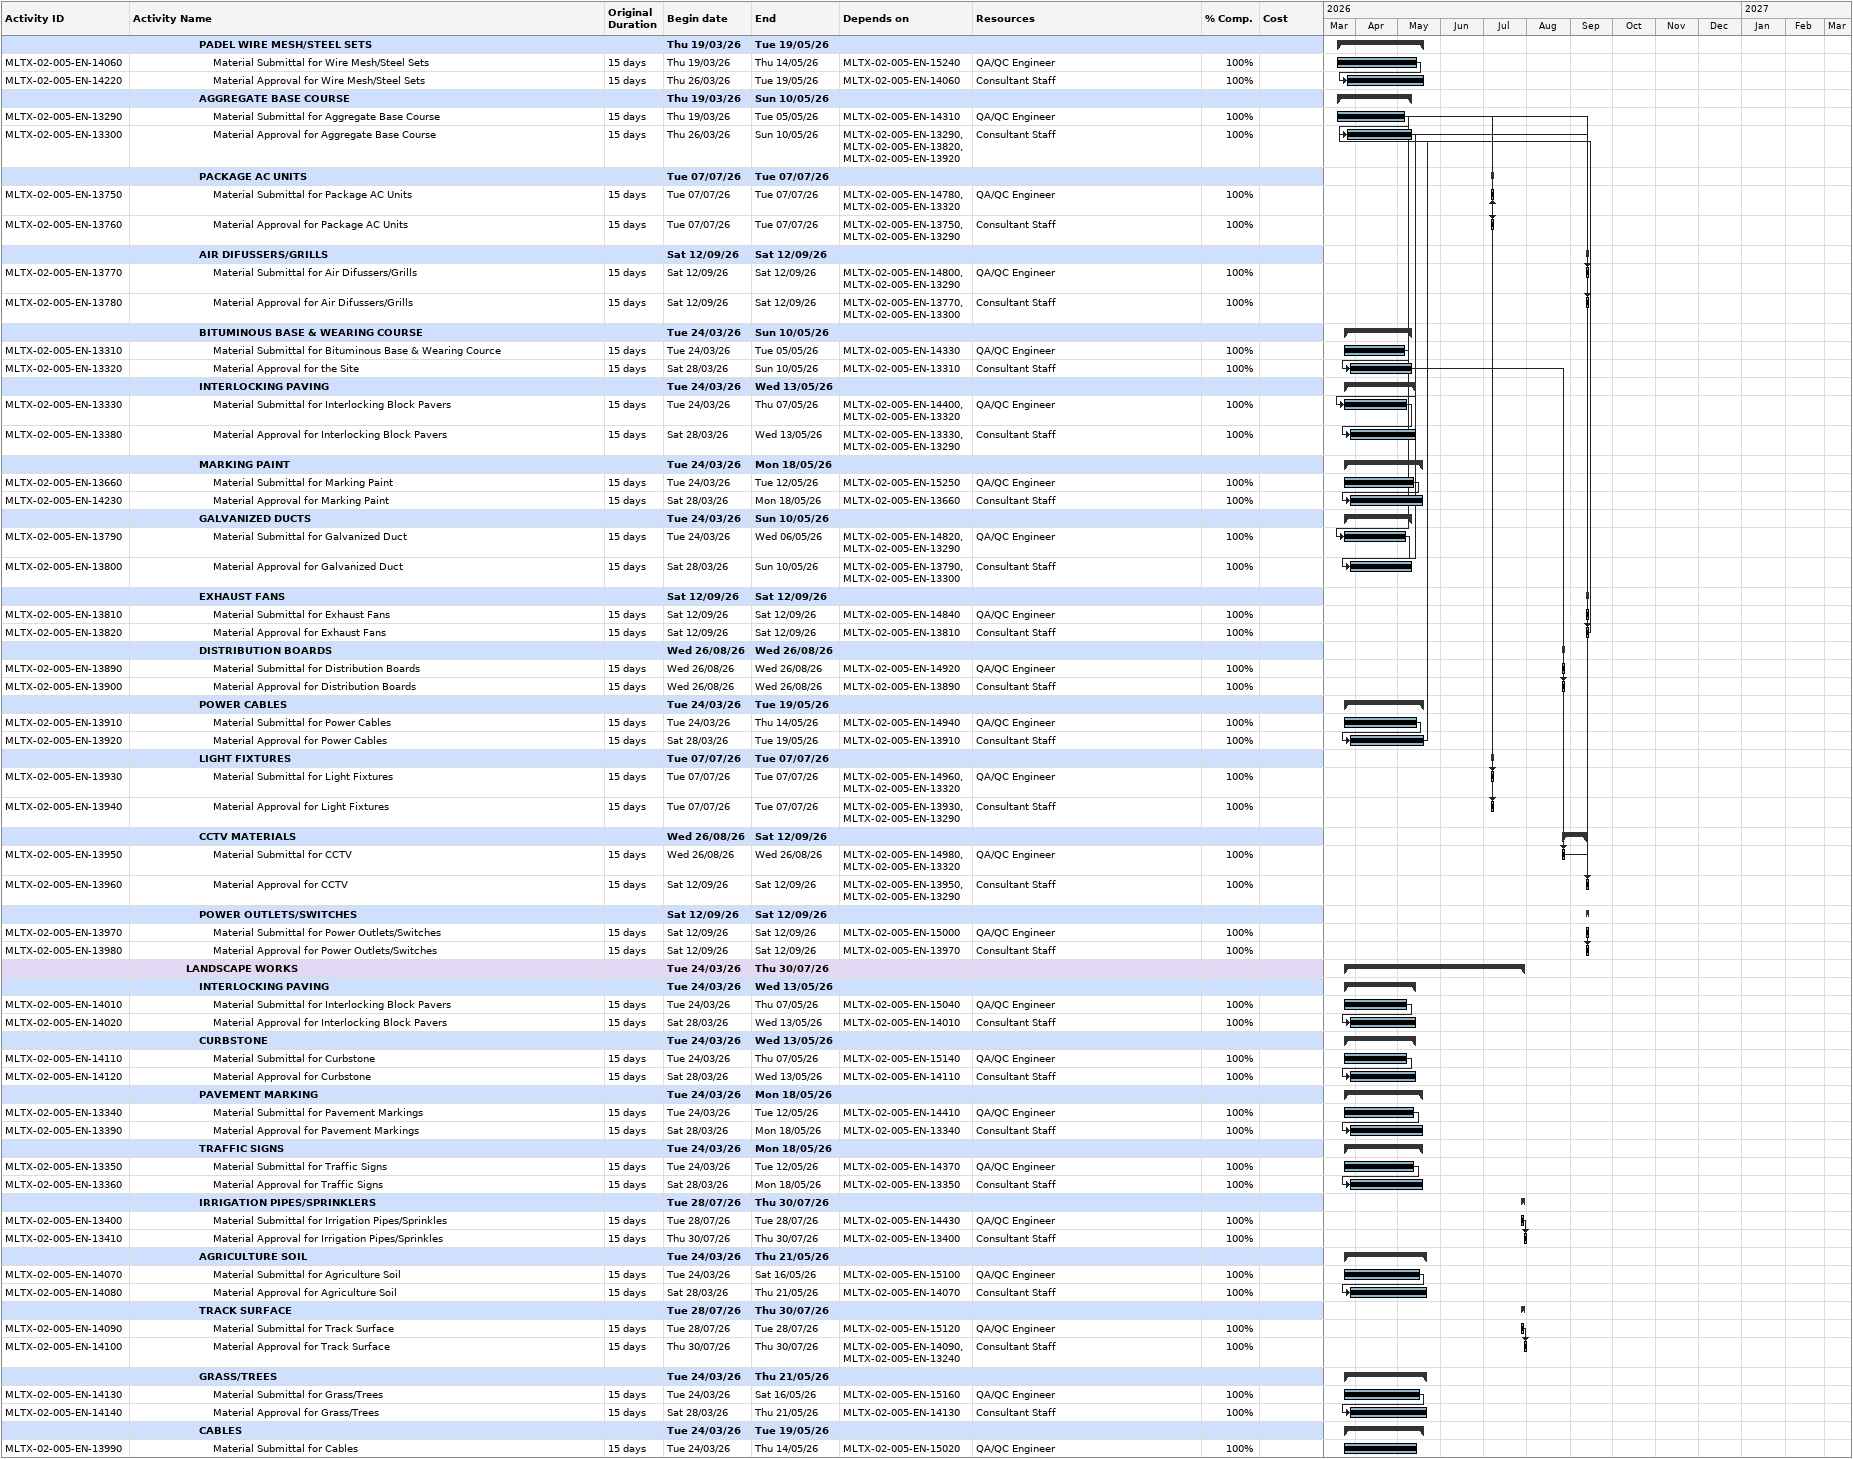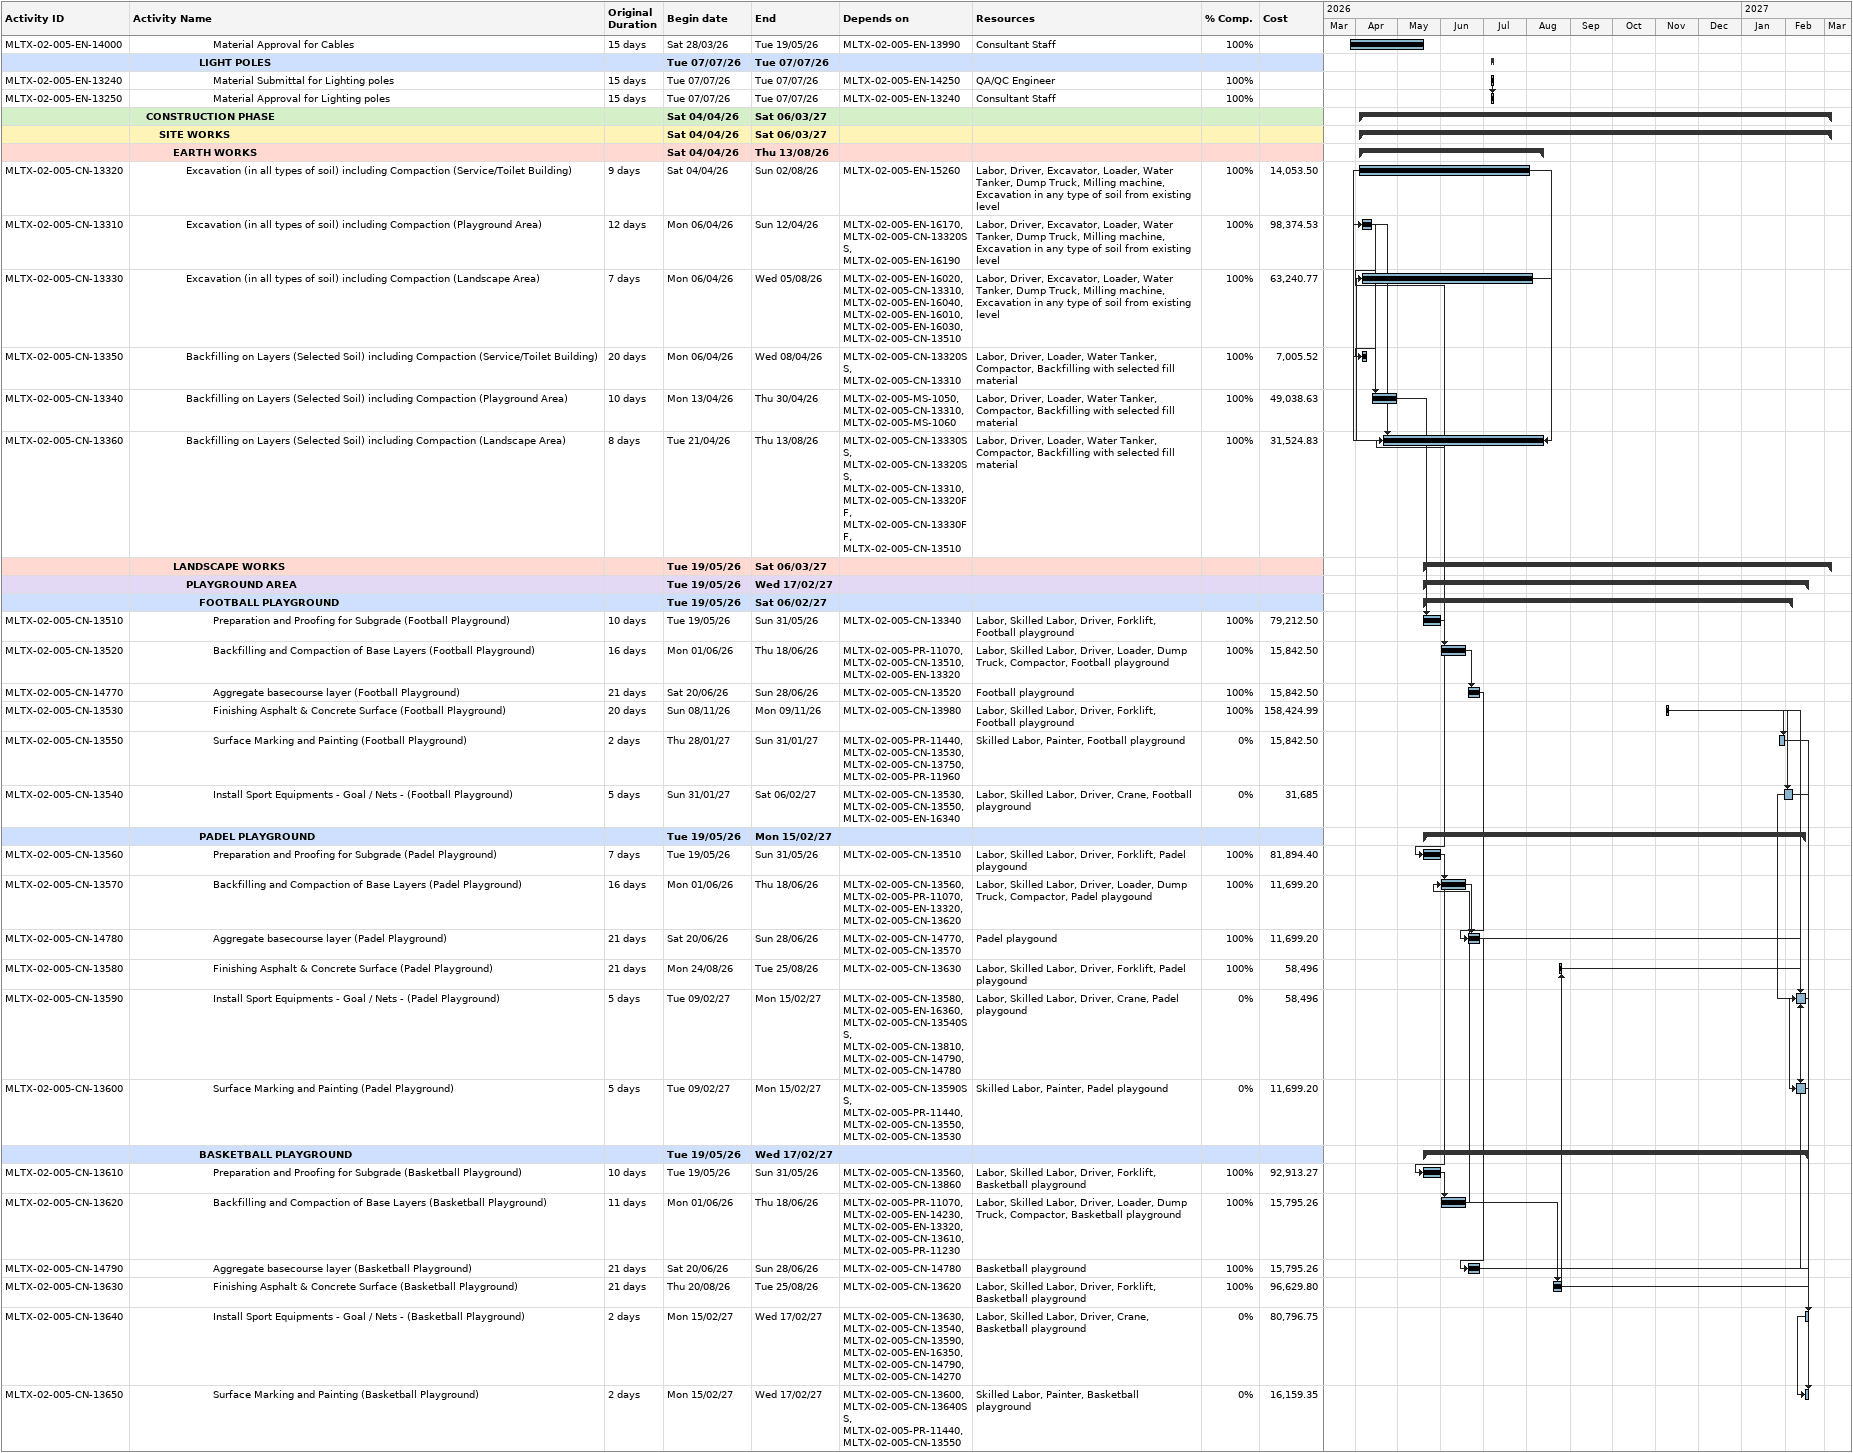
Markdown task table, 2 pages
| ID | Level | Task | Original duration | Start | Finish | Predecessors | Resources | % complete | Cost |
|---|---|---|---|---|---|---|---|---|---|
|  | 6 | **PADEL WIRE MESH/STEEL SETS** |  | 2026-03-19 | 2026-05-19 |  |  |  |  |
| MLTX-02-005-EN-14060 | 7 | Material Submittal for Wire Mesh/Steel Sets | 15d | 2026-03-19 | 2026-05-14 | MLTX-02-005-EN-15240 | QA/QC Engineer | 100 |  |
| MLTX-02-005-EN-14220 | 7 | Material Approval for Wire Mesh/Steel Sets | 15d | 2026-03-26 | 2026-05-19 | MLTX-02-005-EN-14060 | Consultant Staff | 100 |  |
|  | 6 | **AGGREGATE BASE COURSE** |  | 2026-03-19 | 2026-05-10 |  |  |  |  |
| MLTX-02-005-EN-13290 | 7 | Material Submittal for Aggregate Base Course | 15d | 2026-03-19 | 2026-05-05 | MLTX-02-005-EN-14310 | QA/QC Engineer | 100 |  |
| MLTX-02-005-EN-13300 | 7 | Material Approval for Aggregate Base Course | 15d | 2026-03-26 | 2026-05-10 | MLTX-02-005-EN-13290, MLTX-02-005-EN-13820, MLTX-02-005-EN-13920 | Consultant Staff | 100 |  |
|  | 6 | **PACKAGE AC UNITS** |  | 2026-07-07 | 2026-07-07 |  |  |  |  |
| MLTX-02-005-EN-13750 | 7 | Material Submittal for Package AC Units | 15d | 2026-07-07 | 2026-07-07 | MLTX-02-005-EN-14780, MLTX-02-005-EN-13320 | QA/QC Engineer | 100 |  |
| MLTX-02-005-EN-13760 | 7 | Material Approval for Package AC Units | 15d | 2026-07-07 | 2026-07-07 | MLTX-02-005-EN-13750, MLTX-02-005-EN-13290 | Consultant Staff | 100 |  |
|  | 6 | **AIR DIFUSSERS/GRILLS** |  | 2026-09-12 | 2026-09-12 |  |  |  |  |
| MLTX-02-005-EN-13770 | 7 | Material Submittal for Air Difussers/Grills | 15d | 2026-09-12 | 2026-09-12 | MLTX-02-005-EN-14800, MLTX-02-005-EN-13290 | QA/QC Engineer | 100 |  |
| MLTX-02-005-EN-13780 | 7 | Material Approval for Air Difussers/Grills | 15d | 2026-09-12 | 2026-09-12 | MLTX-02-005-EN-13770, MLTX-02-005-EN-13300 | Consultant Staff | 100 |  |
|  | 6 | **BITUMINOUS BASE & WEARING COURSE** |  | 2026-03-24 | 2026-05-10 |  |  |  |  |
| MLTX-02-005-EN-13310 | 7 | Material Submittal for Bituminous Base & Wearing Cource | 15d | 2026-03-24 | 2026-05-05 | MLTX-02-005-EN-14330 | QA/QC Engineer | 100 |  |
| MLTX-02-005-EN-13320 | 7 | Material Approval for the Site | 15d | 2026-03-28 | 2026-05-10 | MLTX-02-005-EN-13310 | Consultant Staff | 100 |  |
|  | 6 | **INTERLOCKING PAVING** |  | 2026-03-24 | 2026-05-13 |  |  |  |  |
| MLTX-02-005-EN-13330 | 7 | Material Submittal for Interlocking Block Pavers | 15d | 2026-03-24 | 2026-05-07 | MLTX-02-005-EN-14400, MLTX-02-005-EN-13320 | QA/QC Engineer | 100 |  |
| MLTX-02-005-EN-13380 | 7 | Material Approval for Interlocking Block Pavers | 15d | 2026-03-28 | 2026-05-13 | MLTX-02-005-EN-13330, MLTX-02-005-EN-13290 | Consultant Staff | 100 |  |
|  | 6 | **MARKING PAINT** |  | 2026-03-24 | 2026-05-18 |  |  |  |  |
| MLTX-02-005-EN-13660 | 7 | Material Submittal for Marking Paint | 15d | 2026-03-24 | 2026-05-12 | MLTX-02-005-EN-15250 | QA/QC Engineer | 100 |  |
| MLTX-02-005-EN-14230 | 7 | Material Approval for Marking Paint | 15d | 2026-03-28 | 2026-05-18 | MLTX-02-005-EN-13660 | Consultant Staff | 100 |  |
|  | 6 | **GALVANIZED DUCTS** |  | 2026-03-24 | 2026-05-10 |  |  |  |  |
| MLTX-02-005-EN-13790 | 7 | Material Submittal for Galvanized Duct | 15d | 2026-03-24 | 2026-05-06 | MLTX-02-005-EN-14820, MLTX-02-005-EN-13290 | QA/QC Engineer | 100 |  |
| MLTX-02-005-EN-13800 | 7 | Material Approval for Galvanized Duct | 15d | 2026-03-28 | 2026-05-10 | MLTX-02-005-EN-13790, MLTX-02-005-EN-13300 | Consultant Staff | 100 |  |
|  | 6 | **EXHAUST FANS** |  | 2026-09-12 | 2026-09-12 |  |  |  |  |
| MLTX-02-005-EN-13810 | 7 | Material Submittal for Exhaust Fans | 15d | 2026-09-12 | 2026-09-12 | MLTX-02-005-EN-14840 | QA/QC Engineer | 100 |  |
| MLTX-02-005-EN-13820 | 7 | Material Approval for Exhaust Fans | 15d | 2026-09-12 | 2026-09-12 | MLTX-02-005-EN-13810 | Consultant Staff | 100 |  |
|  | 6 | **DISTRIBUTION BOARDS** |  | 2026-08-26 | 2026-08-26 |  |  |  |  |
| MLTX-02-005-EN-13890 | 7 | Material Submittal for Distribution Boards | 15d | 2026-08-26 | 2026-08-26 | MLTX-02-005-EN-14920 | QA/QC Engineer | 100 |  |
| MLTX-02-005-EN-13900 | 7 | Material Approval for Distribution Boards | 15d | 2026-08-26 | 2026-08-26 | MLTX-02-005-EN-13890 | Consultant Staff | 100 |  |
|  | 6 | **POWER CABLES** |  | 2026-03-24 | 2026-05-19 |  |  |  |  |
| MLTX-02-005-EN-13910 | 7 | Material Submittal for Power Cables | 15d | 2026-03-24 | 2026-05-14 | MLTX-02-005-EN-14940 | QA/QC Engineer | 100 |  |
| MLTX-02-005-EN-13920 | 7 | Material Approval for Power Cables | 15d | 2026-03-28 | 2026-05-19 | MLTX-02-005-EN-13910 | Consultant Staff | 100 |  |
|  | 6 | **LIGHT FIXTURES** |  | 2026-07-07 | 2026-07-07 |  |  |  |  |
| MLTX-02-005-EN-13930 | 7 | Material Submittal for Light Fixtures | 15d | 2026-07-07 | 2026-07-07 | MLTX-02-005-EN-14960, MLTX-02-005-EN-13320 | QA/QC Engineer | 100 |  |
| MLTX-02-005-EN-13940 | 7 | Material Approval for Light Fixtures | 15d | 2026-07-07 | 2026-07-07 | MLTX-02-005-EN-13930, MLTX-02-005-EN-13290 | Consultant Staff | 100 |  |
|  | 6 | **CCTV MATERIALS** |  | 2026-08-26 | 2026-09-12 |  |  |  |  |
| MLTX-02-005-EN-13950 | 7 | Material Submittal for CCTV | 15d | 2026-08-26 | 2026-08-26 | MLTX-02-005-EN-14980, MLTX-02-005-EN-13320 | QA/QC Engineer | 100 |  |
| MLTX-02-005-EN-13960 | 7 | Material Approval for CCTV | 15d | 2026-09-12 | 2026-09-12 | MLTX-02-005-EN-13950, MLTX-02-005-EN-13290 | Consultant Staff | 100 |  |
|  | 6 | **POWER OUTLETS/SWITCHES** |  | 2026-09-12 | 2026-09-12 |  |  |  |  |
| MLTX-02-005-EN-13970 | 7 | Material Submittal for Power Outlets/Switches | 15d | 2026-09-12 | 2026-09-12 | MLTX-02-005-EN-15000 | QA/QC Engineer | 100 |  |
| MLTX-02-005-EN-13980 | 7 | Material Approval for Power Outlets/Switches | 15d | 2026-09-12 | 2026-09-12 | MLTX-02-005-EN-13970 | Consultant Staff | 100 |  |
|  | 5 | **LANDSCAPE WORKS** |  | 2026-03-24 | 2026-07-30 |  |  |  |  |
|  | 6 | **INTERLOCKING PAVING** |  | 2026-03-24 | 2026-05-13 |  |  |  |  |
| MLTX-02-005-EN-14010 | 7 | Material Submittal for Interlocking Block Pavers | 15d | 2026-03-24 | 2026-05-07 | MLTX-02-005-EN-15040 | QA/QC Engineer | 100 |  |
| MLTX-02-005-EN-14020 | 7 | Material Approval for Interlocking Block Pavers | 15d | 2026-03-28 | 2026-05-13 | MLTX-02-005-EN-14010 | Consultant Staff | 100 |  |
|  | 6 | **CURBSTONE** |  | 2026-03-24 | 2026-05-13 |  |  |  |  |
| MLTX-02-005-EN-14110 | 7 | Material Submittal for Curbstone | 15d | 2026-03-24 | 2026-05-07 | MLTX-02-005-EN-15140 | QA/QC Engineer | 100 |  |
| MLTX-02-005-EN-14120 | 7 | Material Approval for Curbstone | 15d | 2026-03-28 | 2026-05-13 | MLTX-02-005-EN-14110 | Consultant Staff | 100 |  |
|  | 6 | **PAVEMENT MARKING** |  | 2026-03-24 | 2026-05-18 |  |  |  |  |
| MLTX-02-005-EN-13340 | 7 | Material Submittal for Pavement Markings | 15d | 2026-03-24 | 2026-05-12 | MLTX-02-005-EN-14410 | QA/QC Engineer | 100 |  |
| MLTX-02-005-EN-13390 | 7 | Material Approval for Pavement Markings | 15d | 2026-03-28 | 2026-05-18 | MLTX-02-005-EN-13340 | Consultant Staff | 100 |  |
|  | 6 | **TRAFFIC SIGNS** |  | 2026-03-24 | 2026-05-18 |  |  |  |  |
| MLTX-02-005-EN-13350 | 7 | Material Submittal for Traffic Signs | 15d | 2026-03-24 | 2026-05-12 | MLTX-02-005-EN-14370 | QA/QC Engineer | 100 |  |
| MLTX-02-005-EN-13360 | 7 | Material Approval for Traffic Signs | 15d | 2026-03-28 | 2026-05-18 | MLTX-02-005-EN-13350 | Consultant Staff | 100 |  |
|  | 6 | **IRRIGATION PIPES/SPRINKLERS** |  | 2026-07-28 | 2026-07-30 |  |  |  |  |
| MLTX-02-005-EN-13400 | 7 | Material Submittal for Irrigation Pipes/Sprinkles | 15d | 2026-07-28 | 2026-07-28 | MLTX-02-005-EN-14430 | QA/QC Engineer | 100 |  |
| MLTX-02-005-EN-13410 | 7 | Material Approval for Irrigation Pipes/Sprinkles | 15d | 2026-07-30 | 2026-07-30 | MLTX-02-005-EN-13400 | Consultant Staff | 100 |  |
|  | 6 | **AGRICULTURE SOIL** |  | 2026-03-24 | 2026-05-21 |  |  |  |  |
| MLTX-02-005-EN-14070 | 7 | Material Submittal for Agriculture Soil | 15d | 2026-03-24 | 2026-05-16 | MLTX-02-005-EN-15100 | QA/QC Engineer | 100 |  |
| MLTX-02-005-EN-14080 | 7 | Material Approval for Agriculture Soil | 15d | 2026-03-28 | 2026-05-21 | MLTX-02-005-EN-14070 | Consultant Staff | 100 |  |
|  | 6 | **TRACK SURFACE** |  | 2026-07-28 | 2026-07-30 |  |  |  |  |
| MLTX-02-005-EN-14090 | 7 | Material Submittal for Track Surface | 15d | 2026-07-28 | 2026-07-28 | MLTX-02-005-EN-15120 | QA/QC Engineer | 100 |  |
| MLTX-02-005-EN-14100 | 7 | Material Approval for Track Surface | 15d | 2026-07-30 | 2026-07-30 | MLTX-02-005-EN-14090, MLTX-02-005-EN-13240 | Consultant Staff | 100 |  |
|  | 6 | **GRASS/TREES** |  | 2026-03-24 | 2026-05-21 |  |  |  |  |
| MLTX-02-005-EN-14130 | 7 | Material Submittal for Grass/Trees | 15d | 2026-03-24 | 2026-05-16 | MLTX-02-005-EN-15160 | QA/QC Engineer | 100 |  |
| MLTX-02-005-EN-14140 | 7 | Material Approval for Grass/Trees | 15d | 2026-03-28 | 2026-05-21 | MLTX-02-005-EN-14130 | Consultant Staff | 100 |  |
|  | 6 | **CABLES** |  | 2026-03-24 | 2026-05-19 |  |  |  |  |
| MLTX-02-005-EN-13990 | 7 | Material Submittal for Cables | 15d | 2026-03-24 | 2026-05-14 | MLTX-02-005-EN-15020 | QA/QC Engineer | 100 |  |
| MLTX-02-005-EN-14000 | 7 | Material Approval for Cables | 15d | 2026-03-28 | 2026-05-19 | MLTX-02-005-EN-13990 | Consultant Staff | 100 |  |
|  | 6 | **LIGHT POLES** |  | 2026-07-07 | 2026-07-07 |  |  |  |  |
| MLTX-02-005-EN-13240 | 7 | Material Submittal for Lighting poles | 15d | 2026-07-07 | 2026-07-07 | MLTX-02-005-EN-14250 | QA/QC Engineer | 100 |  |
| MLTX-02-005-EN-13250 | 7 | Material Approval for Lighting poles | 15d | 2026-07-07 | 2026-07-07 | MLTX-02-005-EN-13240 | Consultant Staff | 100 |  |
|  | 2 | **CONSTRUCTION PHASE** |  | 2026-04-04 | 2027-03-06 |  |  |  |  |
|  | 3 | **SITE WORKS** |  | 2026-04-04 | 2027-03-06 |  |  |  |  |
|  | 4 | **EARTH WORKS** |  | 2026-04-04 | 2026-08-13 |  |  |  |  |
| MLTX-02-005-CN-13320 | 5 | Excavation (in all types of soil) including Compaction (Service/Toilet Building) | 9d | 2026-04-04 | 2026-08-02 | MLTX-02-005-EN-15260 | Labor, Driver, Excavator, Loader, Water Tanker, Dump Truck, Milling machine, Excavation in any type of soil from existing level | 100 | 14053.50 |
| MLTX-02-005-CN-13310 | 5 | Excavation (in all types of soil) including Compaction (Playground Area) | 12d | 2026-04-06 | 2026-04-12 | MLTX-02-005-EN-16170, MLTX-02-005-CN-13320SS, MLTX-02-005-EN-16190 | Labor, Driver, Excavator, Loader, Water Tanker, Dump Truck, Milling machine, Excavation in any type of soil from existing level | 100 | 98374.53 |
| MLTX-02-005-CN-13330 | 5 | Excavation (in all types of soil) including Compaction (Landscape Area) | 7d | 2026-04-06 | 2026-08-05 | MLTX-02-005-EN-16020, MLTX-02-005-CN-13310, MLTX-02-005-EN-16040, MLTX-02-005-EN-16010, MLTX-02-005-EN-16030, MLTX-02-005-CN-13510 | Labor, Driver, Excavator, Loader, Water Tanker, Dump Truck, Milling machine, Excavation in any type of soil from existing level | 100 | 63240.77 |
| MLTX-02-005-CN-13350 | 5 | Backfilling on Layers (Selected Soil) including Compaction (Service/Toilet Building) | 20d | 2026-04-06 | 2026-04-08 | MLTX-02-005-CN-13320SS, MLTX-02-005-CN-13310 | Labor, Driver, Loader, Water Tanker, Compactor, Backfilling with selected fill material | 100 | 7005.52 |
| MLTX-02-005-CN-13340 | 5 | Backfilling on Layers (Selected Soil) including Compaction (Playground Area) | 10d | 2026-04-13 | 2026-04-30 | MLTX-02-005-MS-1050, MLTX-02-005-CN-13310, MLTX-02-005-MS-1060 | Labor, Driver, Loader, Water Tanker, Compactor, Backfilling with selected fill material | 100 | 49038.63 |
| MLTX-02-005-CN-13360 | 5 | Backfilling on Layers (Selected Soil) including Compaction (Landscape Area) | 8d | 2026-04-21 | 2026-08-13 | MLTX-02-005-CN-13330SS, MLTX-02-005-CN-13320SS, MLTX-02-005-CN-13310, MLTX-02-005-CN-13320FF, MLTX-02-005-CN-13330FF, MLTX-02-005-CN-13510 | Labor, Driver, Loader, Water Tanker, Compactor, Backfilling with selected fill material | 100 | 31524.83 |
|  | 4 | **LANDSCAPE WORKS** |  | 2026-05-19 | 2027-03-06 |  |  |  |  |
|  | 5 | **PLAYGROUND AREA** |  | 2026-05-19 | 2027-02-17 |  |  |  |  |
|  | 6 | **FOOTBALL PLAYGROUND** |  | 2026-05-19 | 2027-02-06 |  |  |  |  |
| MLTX-02-005-CN-13510 | 7 | Preparation and Proofing for Subgrade (Football Playground) | 10d | 2026-05-19 | 2026-05-31 | MLTX-02-005-CN-13340 | Labor, Skilled Labor, Driver, Forklift, Football playground | 100 | 79212.50 |
| MLTX-02-005-CN-13520 | 7 | Backfilling and Compaction of Base Layers (Football Playground) | 16d | 2026-06-01 | 2026-06-18 | MLTX-02-005-PR-11070, MLTX-02-005-CN-13510, MLTX-02-005-EN-13320 | Labor, Skilled Labor, Driver, Loader, Dump Truck, Compactor, Football playground | 100 | 15842.50 |
| MLTX-02-005-CN-14770 | 7 | Aggregate basecourse layer (Football Playground) | 21d | 2026-06-20 | 2026-06-28 | MLTX-02-005-CN-13520 | Football playground | 100 | 15842.50 |
| MLTX-02-005-CN-13530 | 7 | Finishing Asphalt & Concrete Surface (Football Playground) | 20d | 2026-11-08 | 2026-11-09 | MLTX-02-005-CN-13980 | Labor, Skilled Labor, Driver, Forklift, Football playground | 100 | 158424.99 |
| MLTX-02-005-CN-13550 | 7 | Surface Marking and Painting (Football Playground) | 2d | 2027-01-28 | 2027-01-31 | MLTX-02-005-PR-11440, MLTX-02-005-CN-13530, MLTX-02-005-CN-13750, MLTX-02-005-PR-11960 | Skilled Labor, Painter, Football playground | 0 | 15842.50 |
| MLTX-02-005-CN-13540 | 7 | Install Sport Equipments - Goal / Nets - (Football Playground) | 5d | 2027-01-31 | 2027-02-06 | MLTX-02-005-CN-13530, MLTX-02-005-CN-13550, MLTX-02-005-EN-16340 | Labor, Skilled Labor, Driver, Crane, Football playground | 0 | 31685 |
|  | 6 | **PADEL PLAYGROUND** |  | 2026-05-19 | 2027-02-15 |  |  |  |  |
| MLTX-02-005-CN-13560 | 7 | Preparation and Proofing for Subgrade (Padel Playground) | 7d | 2026-05-19 | 2026-05-31 | MLTX-02-005-CN-13510 | Labor, Skilled Labor, Driver, Forklift, Padel playgound | 100 | 81894.40 |
| MLTX-02-005-CN-13570 | 7 | Backfilling and Compaction of Base Layers (Padel Playground) | 16d | 2026-06-01 | 2026-06-18 | MLTX-02-005-CN-13560, MLTX-02-005-PR-11070, MLTX-02-005-EN-13320, MLTX-02-005-CN-13620 | Labor, Skilled Labor, Driver, Loader, Dump Truck, Compactor, Padel playgound | 100 | 11699.20 |
| MLTX-02-005-CN-14780 | 7 | Aggregate basecourse layer (Padel Playground) | 21d | 2026-06-20 | 2026-06-28 | MLTX-02-005-CN-14770, MLTX-02-005-CN-13570 | Padel playgound | 100 | 11699.20 |
| MLTX-02-005-CN-13580 | 7 | Finishing Asphalt & Concrete Surface (Padel Playground) | 21d | 2026-08-24 | 2026-08-25 | MLTX-02-005-CN-13630 | Labor, Skilled Labor, Driver, Forklift, Padel playgound | 100 | 58496 |
| MLTX-02-005-CN-13590 | 7 | Install Sport Equipments - Goal / Nets - (Padel Playground) | 5d | 2027-02-09 | 2027-02-15 | MLTX-02-005-CN-13580, MLTX-02-005-EN-16360, MLTX-02-005-CN-13540SS, MLTX-02-005-CN-13810, MLTX-02-005-CN-14790, MLTX-02-005-CN-14780 | Labor, Skilled Labor, Driver, Crane, Padel playgound | 0 | 58496 |
| MLTX-02-005-CN-13600 | 7 | Surface Marking and Painting (Padel Playground) | 5d | 2027-02-09 | 2027-02-15 | MLTX-02-005-CN-13590SS, MLTX-02-005-PR-11440, MLTX-02-005-CN-13550, MLTX-02-005-CN-13530 | Skilled Labor, Painter, Padel playgound | 0 | 11699.20 |
|  | 6 | **BASKETBALL PLAYGROUND** |  | 2026-05-19 | 2027-02-17 |  |  |  |  |
| MLTX-02-005-CN-13610 | 7 | Preparation and Proofing for Subgrade (Basketball Playground) | 10d | 2026-05-19 | 2026-05-31 | MLTX-02-005-CN-13560, MLTX-02-005-CN-13860 | Labor, Skilled Labor, Driver, Forklift, Basketball playground | 100 | 92913.27 |
| MLTX-02-005-CN-13620 | 7 | Backfilling and Compaction of Base Layers (Basketball Playground) | 11d | 2026-06-01 | 2026-06-18 | MLTX-02-005-PR-11070, MLTX-02-005-EN-14230, MLTX-02-005-EN-13320, MLTX-02-005-CN-13610, MLTX-02-005-PR-11230 | Labor, Skilled Labor, Driver, Loader, Dump Truck, Compactor, Basketball playground | 100 | 15795.26 |
| MLTX-02-005-CN-14790 | 7 | Aggregate basecourse layer (Basketball Playground) | 21d | 2026-06-20 | 2026-06-28 | MLTX-02-005-CN-14780 | Basketball playground | 100 | 15795.26 |
| MLTX-02-005-CN-13630 | 7 | Finishing Asphalt & Concrete Surface (Basketball Playground) | 21d | 2026-08-20 | 2026-08-25 | MLTX-02-005-CN-13620 | Labor, Skilled Labor, Driver, Forklift, Basketball playground | 100 | 96629.80 |
| MLTX-02-005-CN-13640 | 7 | Install Sport Equipments - Goal / Nets - (Basketball Playground) | 2d | 2027-02-15 | 2027-02-17 | MLTX-02-005-CN-13630, MLTX-02-005-CN-13540, MLTX-02-005-CN-13590, MLTX-02-005-EN-16350, MLTX-02-005-CN-14790, MLTX-02-005-CN-14270 | Labor, Skilled Labor, Driver, Crane, Basketball playground | 0 | 80796.75 |
| MLTX-02-005-CN-13650 | 7 | Surface Marking and Painting (Basketball Playground) | 2d | 2027-02-15 | 2027-02-17 | MLTX-02-005-CN-13600, MLTX-02-005-CN-13640SS, MLTX-02-005-PR-11440, MLTX-02-005-CN-13550 | Skilled Labor, Painter, Basketball playground | 0 | 16159.35 |
